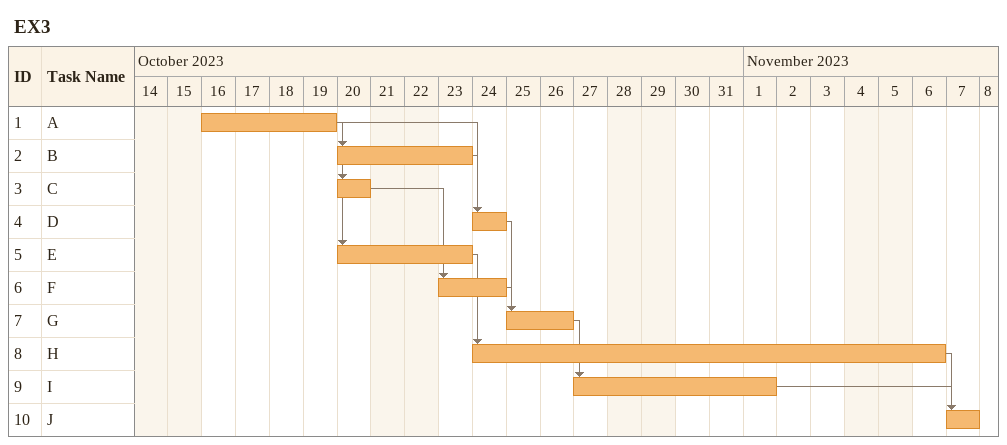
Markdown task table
EX3

| ID | Task | Start | Finish | Predecessors |
|---|---|---|---|---|
| 1 | A | 2023-10-16 | 2023-10-19 |  |
| 2 | B | 2023-10-20 | 2023-10-23 | 1 |
| 3 | C | 2023-10-20 | 2023-10-20 | 1 |
| 4 | D | 2023-10-24 | 2023-10-24 | 1, 2 |
| 5 | E | 2023-10-20 | 2023-10-23 | 1 |
| 6 | F | 2023-10-23 | 2023-10-24 | 3 |
| 7 | G | 2023-10-25 | 2023-10-26 | 4, 6 |
| 8 | H | 2023-10-24 | 2023-11-06 | 5 |
| 9 | I | 2023-10-27 | 2023-11-01 | 7 |
| 10 | J | 2023-11-07 | 2023-11-07 | 8, 9 |
